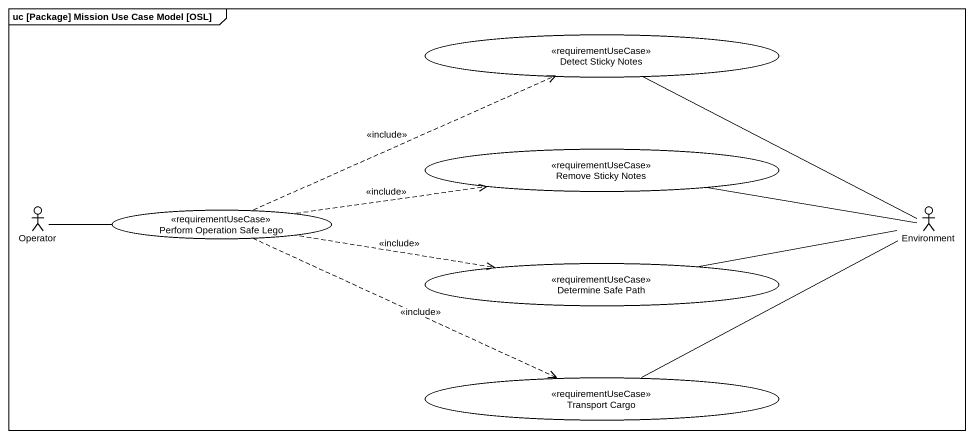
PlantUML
@startuml
mainframe uc [Package] Mission Use Case Model [OSL]
usecase "Detect Sticky Notes" as Detect_Sticky_Notes <<requirementUseCase>>
usecase "Remove Sticky Notes" as Remove_Sticky_Notes <<requirementUseCase>>
actor Operator
usecase "Perform Operation Safe Lego" as Perform_Operation_Safe_Lego <<requirementUseCase>>
actor Environment
usecase "Determine Safe Path" as Determine_Safe_Path <<requirementUseCase>>
usecase "Transport Cargo" as Transport_Cargo <<requirementUseCase>>
Operator -right- Perform_Operation_Safe_Lego
Perform_Operation_Safe_Lego .right.> Detect_Sticky_Notes : <<include>>
Perform_Operation_Safe_Lego .right.> Remove_Sticky_Notes : <<include>>
Perform_Operation_Safe_Lego .right.> Determine_Safe_Path : <<include>>
Perform_Operation_Safe_Lego .right.> Transport_Cargo : <<include>>
Environment -left- Detect_Sticky_Notes
Environment -left- Remove_Sticky_Notes
Environment -left- Determine_Safe_Path
Environment -left- Transport_Cargo
@enduml
